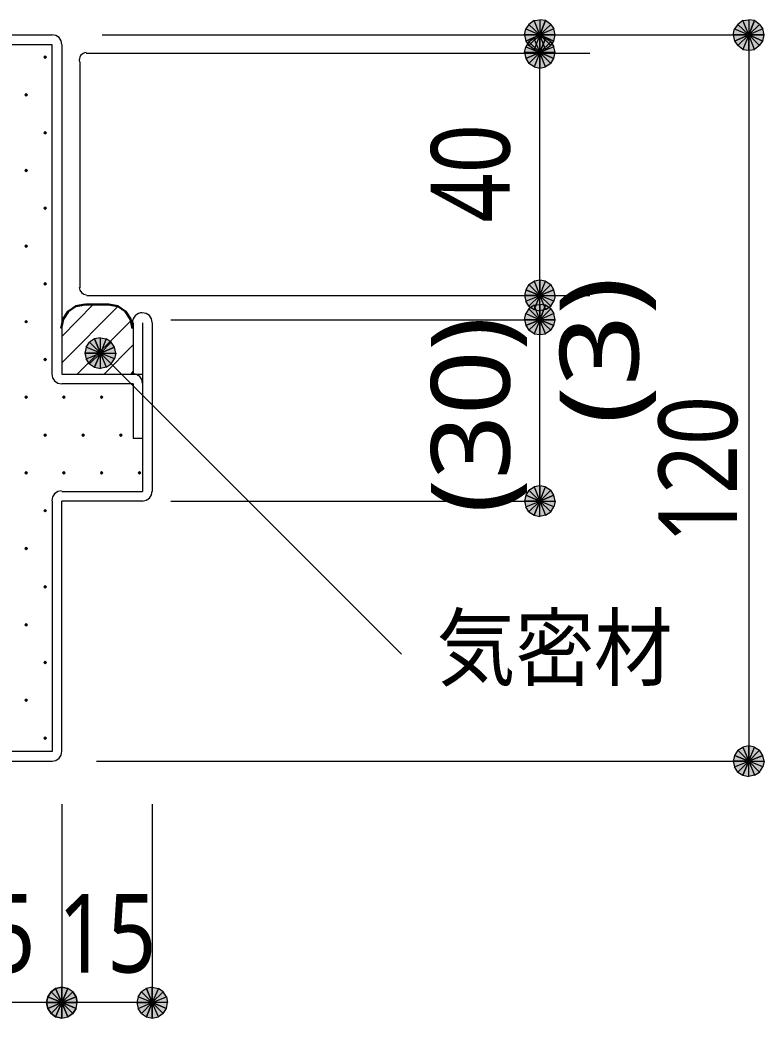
# Model space of a CAD drawing. Header units: millimetres. Extents: x 0 to 420, y 0 to 297.
# Drawn here: x 70.6 to 95.19, y 220.73 to 253.7 of the extents above; entities that cross this region are included whole.
import ezdxf
from ezdxf.enums import TextEntityAlignment as Align

# ---------------------------------------------------------------- set-up
doc = ezdxf.new("R2010")
doc.units = ezdxf.units.MM
doc.styles.add('kst32b', font='NotoSansJP-Variable.ttf')

msp = doc.modelspace()

# ---------------------------------------------------------------- hatches: boundary and pattern name
h = msp.add_hatch(color=7)
h.paths.add_polyline_path([(87.969, 253.682), (87.778, 253.704), (87.778, 253.217), (87.969, 253.682)])
h.paths.add_polyline_path([(87.778, 253.704), (87.778, 253.217), (87.588, 253.682), (87.778, 253.704)])
h.paths.add_polyline_path([(87.778, 253.217), (87.588, 253.682), (87.418, 253.555), (87.778, 253.217)])
h = msp.add_hatch(color=7)
h.paths.add_polyline_path([(88.286, 253.217), (88.244, 253.407), (87.778, 253.217), (88.286, 253.217)])
h.paths.add_polyline_path([(88.244, 253.407), (87.778, 253.217), (88.138, 253.555), (88.244, 253.407)])
h.paths.add_polyline_path([(87.778, 253.217), (88.138, 253.555), (87.969, 253.682), (87.778, 253.217)])
h = msp.add_hatch(color=7)
h.paths.add_polyline_path([(94.869, 253.682), (94.679, 253.704), (94.679, 253.217), (94.869, 253.682)])
h.paths.add_polyline_path([(94.679, 253.704), (94.679, 253.217), (94.488, 253.682), (94.679, 253.704)])
h.paths.add_polyline_path([(94.679, 253.217), (94.488, 253.682), (94.319, 253.555), (94.679, 253.217)])
h = msp.add_hatch(color=7)
h.paths.add_polyline_path([(95.187, 253.217), (95.144, 253.407), (94.679, 253.217), (95.187, 253.217)])
h.paths.add_polyline_path([(95.144, 253.407), (94.679, 253.217), (95.038, 253.555), (95.144, 253.407)])
h.paths.add_polyline_path([(94.679, 253.217), (95.038, 253.555), (94.869, 253.682), (94.679, 253.217)])
h = msp.add_hatch(color=7)
h.paths.add_polyline_path([(87.418, 253.555), (87.312, 253.407), (87.778, 253.217), (87.418, 253.555)])
h.paths.add_polyline_path([(87.312, 253.407), (87.778, 253.217), (87.27, 253.217), (87.312, 253.407)])
h.paths.add_polyline_path([(87.778, 253.217), (87.27, 253.217), (87.312, 253.005), (87.778, 253.217)])
h = msp.add_hatch(color=7)
h.paths.add_polyline_path([(94.319, 253.555), (94.213, 253.407), (94.679, 253.217), (94.319, 253.555)])
h.paths.add_polyline_path([(94.213, 253.407), (94.679, 253.217), (94.171, 253.217), (94.213, 253.407)])
h.paths.add_polyline_path([(94.679, 253.217), (94.171, 253.217), (94.213, 253.005), (94.679, 253.217)])
h = msp.add_hatch(color=7)
h.paths.add_polyline_path([(87.418, 252.984), (87.312, 252.815), (87.778, 252.624), (87.418, 252.984)])
h.paths.add_polyline_path([(87.312, 252.815), (87.778, 252.624), (87.27, 252.624), (87.312, 252.815)])
h.paths.add_polyline_path([(87.778, 252.624), (87.27, 252.624), (87.312, 252.434), (87.778, 252.624)])
h = msp.add_hatch(color=7)
h.paths.add_polyline_path([(87.312, 253.005), (87.418, 252.857), (87.778, 253.217), (87.312, 253.005)])
h.paths.add_polyline_path([(87.418, 252.857), (87.778, 253.217), (87.588, 252.73), (87.418, 252.857)])
h.paths.add_polyline_path([(87.778, 253.217), (87.588, 252.73), (87.778, 252.709), (87.778, 253.217)])
h = msp.add_hatch(color=7)
h.paths.add_polyline_path([(87.969, 253.09), (87.778, 253.132), (87.778, 252.624), (87.969, 253.09)])
h.paths.add_polyline_path([(87.778, 253.132), (87.778, 252.624), (87.588, 253.09), (87.778, 253.132)])
h.paths.add_polyline_path([(87.778, 252.624), (87.588, 253.09), (87.418, 252.984), (87.778, 252.624)])
h = msp.add_hatch(color=7)
h.paths.add_polyline_path([(87.778, 252.709), (87.969, 252.73), (87.778, 253.217), (87.778, 252.709)])
h.paths.add_polyline_path([(87.969, 252.73), (87.778, 253.217), (88.138, 252.857), (87.969, 252.73)])
h.paths.add_polyline_path([(87.778, 253.217), (88.138, 252.857), (88.244, 253.005), (87.778, 253.217)])
for points in [[(88.244, 253.005), (88.286, 253.217), (87.778, 253.217), (88.244, 253.005)], [(95.144, 253.005), (95.187, 253.217), (94.679, 253.217), (95.144, 253.005)], [(88.244, 252.434), (88.286, 252.624), (87.778, 252.624), (88.244, 252.434)], [(71.438, 252.518), (71.416, 252.497), (71.395, 252.476), (71.416, 252.455), (71.438, 252.434), (71.459, 252.455), (71.48, 252.476), (71.459, 252.497), (71.438, 252.518)], [(70.803, 251.27), (70.781, 251.248), (70.76, 251.227), (70.781, 251.206), (70.803, 251.185), (70.824, 251.206), (70.845, 251.227), (70.824, 251.248), (70.803, 251.27)], [(71.438, 250.021), (71.416, 249.999), (71.395, 249.978), (71.416, 249.957), (71.438, 249.936), (71.459, 249.957), (71.48, 249.978), (71.459, 249.999), (71.438, 250.021)], [(70.803, 248.772), (70.781, 248.751), (70.76, 248.729), (70.781, 248.708), (70.803, 248.687), (70.824, 248.708), (70.845, 248.729), (70.824, 248.751), (70.803, 248.772)], [(71.438, 247.523), (71.416, 247.502), (71.395, 247.481), (71.416, 247.459), (71.438, 247.438), (71.459, 247.459), (71.48, 247.481), (71.459, 247.502), (71.438, 247.523)], [(70.803, 246.274), (70.781, 246.253), (70.76, 246.232), (70.781, 246.211), (70.803, 246.189), (70.824, 246.211), (70.845, 246.232), (70.824, 246.253), (70.803, 246.274)], [(71.438, 245.025), (71.416, 245.004), (71.395, 244.983), (71.416, 244.962), (71.438, 244.941), (71.459, 244.962), (71.48, 244.983), (71.459, 245.004), (71.438, 245.025)], [(87.312, 244.792), (87.27, 244.602), (87.778, 244.602), (87.312, 244.792)], [(70.803, 243.776), (70.781, 243.755), (70.76, 243.734), (70.781, 243.713), (70.803, 243.692), (70.824, 243.713), (70.845, 243.734), (70.824, 243.755), (70.803, 243.776)], [(88.244, 243.607), (88.286, 243.798), (87.778, 243.798), (88.244, 243.607)], [(73.724, 242.887), (73.618, 243.057), (73.258, 242.697), (73.724, 242.887)], [(71.438, 242.528), (71.416, 242.506), (71.395, 242.485), (71.416, 242.464), (71.438, 242.443), (71.459, 242.464), (71.48, 242.485), (71.459, 242.506), (71.438, 242.528)], [(70.803, 241.279), (70.781, 241.258), (70.76, 241.237), (70.781, 241.215), (70.803, 241.194), (70.824, 241.215), (70.845, 241.237), (70.824, 241.258), (70.803, 241.279)], [(72.051, 241.279), (72.03, 241.258), (72.009, 241.237), (72.03, 241.215), (72.051, 241.194), (72.073, 241.215), (72.094, 241.237), (72.073, 241.258), (72.051, 241.279)], [(73.3, 241.279), (73.279, 241.258), (73.258, 241.237), (73.279, 241.215), (73.3, 241.194), (73.321, 241.215), (73.343, 241.237), (73.321, 241.258), (73.3, 241.279)], [(71.438, 240.03), (71.416, 240.009), (71.395, 239.988), (71.416, 239.966), (71.438, 239.945), (71.459, 239.966), (71.48, 239.988), (71.459, 240.009), (71.438, 240.03)], [(72.686, 240.03), (72.665, 240.009), (72.644, 239.988), (72.665, 239.966), (72.686, 239.945), (72.708, 239.966), (72.729, 239.988), (72.708, 240.009), (72.686, 240.03)], [(73.935, 240.03), (73.914, 240.009), (73.893, 239.988), (73.914, 239.966), (73.935, 239.945), (73.956, 239.966), (73.978, 239.988), (73.956, 240.009), (73.935, 240.03)], [(70.803, 238.781), (70.781, 238.76), (70.76, 238.739), (70.781, 238.718), (70.803, 238.696), (70.824, 238.718), (70.845, 238.739), (70.824, 238.76), (70.803, 238.781)], [(72.051, 238.781), (72.03, 238.76), (72.009, 238.739), (72.03, 238.718), (72.051, 238.696), (72.073, 238.718), (72.094, 238.739), (72.073, 238.76), (72.051, 238.781)], [(73.3, 238.781), (73.279, 238.76), (73.258, 238.739), (73.279, 238.718), (73.3, 238.696), (73.321, 238.718), (73.343, 238.739), (73.321, 238.76), (73.3, 238.781)], [(74.549, 238.781), (74.528, 238.76), (74.507, 238.739), (74.528, 238.718), (74.549, 238.696), (74.57, 238.718), (74.591, 238.739), (74.57, 238.76), (74.549, 238.781)], [(87.312, 237.998), (87.27, 237.807), (87.778, 237.807), (87.312, 237.998)], [(71.438, 237.532), (71.416, 237.511), (71.395, 237.49), (71.416, 237.469), (71.438, 237.448), (71.459, 237.469), (71.48, 237.49), (71.459, 237.511), (71.438, 237.532)], [(70.803, 236.283), (70.781, 236.262), (70.76, 236.241), (70.781, 236.22), (70.803, 236.199), (70.824, 236.22), (70.845, 236.241), (70.824, 236.262), (70.803, 236.283)], [(71.438, 235.013), (71.416, 234.992), (71.395, 234.971), (71.416, 234.95), (71.438, 234.929), (71.459, 234.95), (71.48, 234.971), (71.459, 234.992), (71.438, 235.013)], [(70.803, 233.765), (70.781, 233.743), (70.76, 233.722), (70.781, 233.701), (70.803, 233.68), (70.824, 233.701), (70.845, 233.722), (70.824, 233.743), (70.803, 233.765)], [(71.438, 232.516), (71.416, 232.495), (71.395, 232.473), (71.416, 232.452), (71.438, 232.431), (71.459, 232.452), (71.48, 232.473), (71.459, 232.495), (71.438, 232.516)], [(70.803, 231.267), (70.781, 231.246), (70.76, 231.225), (70.781, 231.204), (70.803, 231.182), (70.824, 231.204), (70.845, 231.225), (70.824, 231.246), (70.803, 231.267)], [(71.438, 230.018), (71.416, 229.997), (71.395, 229.976), (71.416, 229.955), (71.438, 229.933), (71.459, 229.955), (71.48, 229.976), (71.459, 229.997), (71.438, 230.018)], [(94.213, 229.404), (94.171, 229.214), (94.679, 229.214), (94.213, 229.404)], [(71.776, 220.768), (71.988, 220.726), (71.988, 221.234), (71.776, 220.768)], [(74.782, 220.768), (74.972, 220.726), (74.972, 221.234), (74.782, 220.768)]]:
    msp.add_hatch(color=7).paths.add_polyline_path(points)
h = msp.add_hatch(color=7)
h.paths.add_polyline_path([(88.286, 252.624), (88.244, 252.815), (87.778, 252.624), (88.286, 252.624)])
h.paths.add_polyline_path([(88.244, 252.815), (87.778, 252.624), (88.138, 252.984), (88.244, 252.815)])
h.paths.add_polyline_path([(87.778, 252.624), (88.138, 252.984), (87.969, 253.09), (87.778, 252.624)])
h = msp.add_hatch(color=7)
h.paths.add_polyline_path([(94.213, 253.005), (94.319, 252.857), (94.679, 253.217), (94.213, 253.005)])
h.paths.add_polyline_path([(94.319, 252.857), (94.679, 253.217), (94.488, 252.73), (94.319, 252.857)])
h.paths.add_polyline_path([(94.679, 253.217), (94.488, 252.73), (94.679, 252.709), (94.679, 253.217)])
h = msp.add_hatch(color=7)
h.paths.add_polyline_path([(94.679, 252.709), (94.869, 252.73), (94.679, 253.217), (94.679, 252.709)])
h.paths.add_polyline_path([(94.869, 252.73), (94.679, 253.217), (95.038, 252.857), (94.869, 252.73)])
h.paths.add_polyline_path([(94.679, 253.217), (95.038, 252.857), (95.144, 253.005), (94.679, 253.217)])
h = msp.add_hatch(color=7)
h.paths.add_polyline_path([(87.312, 252.434), (87.418, 252.264), (87.778, 252.624), (87.312, 252.434)])
h.paths.add_polyline_path([(87.418, 252.264), (87.778, 252.624), (87.588, 252.158), (87.418, 252.264)])
h.paths.add_polyline_path([(87.778, 252.624), (87.588, 252.158), (87.778, 252.116), (87.778, 252.624)])
h = msp.add_hatch(color=7)
h.paths.add_polyline_path([(87.778, 252.116), (87.969, 252.158), (87.778, 252.624), (87.778, 252.116)])
h.paths.add_polyline_path([(87.969, 252.158), (87.778, 252.624), (88.138, 252.264), (87.969, 252.158)])
h.paths.add_polyline_path([(87.778, 252.624), (88.138, 252.264), (88.244, 252.434), (87.778, 252.624)])
h = msp.add_hatch(color=7)
h.paths.add_polyline_path([(87.778, 245.11), (87.588, 245.068), (87.778, 244.602), (87.778, 245.11)])
h.paths.add_polyline_path([(87.588, 245.068), (87.778, 244.602), (87.418, 244.962), (87.588, 245.068)])
h.paths.add_polyline_path([(87.778, 244.602), (87.418, 244.962), (87.312, 244.792), (87.778, 244.602)])
h = msp.add_hatch(color=7)
h.paths.add_polyline_path([(88.244, 244.792), (88.138, 244.962), (87.778, 244.602), (88.244, 244.792)])
h.paths.add_polyline_path([(88.138, 244.962), (87.778, 244.602), (87.969, 245.068), (88.138, 244.962)])
h.paths.add_polyline_path([(87.778, 244.602), (87.969, 245.068), (87.778, 245.11), (87.778, 244.602)])
h = msp.add_hatch(color=7)
h.paths.add_polyline_path([(88.138, 244.242), (88.244, 244.412), (87.778, 244.602), (88.138, 244.242)])
h.paths.add_polyline_path([(88.244, 244.412), (87.778, 244.602), (88.286, 244.602), (88.244, 244.412)])
h.paths.add_polyline_path([(87.778, 244.602), (88.286, 244.602), (88.244, 244.792), (87.778, 244.602)])
h = msp.add_hatch(color=7)
h.paths.add_polyline_path([(87.27, 244.602), (87.312, 244.412), (87.778, 244.602), (87.27, 244.602)])
h.paths.add_polyline_path([(87.312, 244.412), (87.778, 244.602), (87.418, 244.242), (87.312, 244.412)])
h.paths.add_polyline_path([(87.778, 244.602), (87.418, 244.242), (87.588, 244.136), (87.778, 244.602)])
h = msp.add_hatch(color=7)
h.paths.add_polyline_path([(87.588, 244.136), (87.778, 244.094), (87.778, 244.602), (87.588, 244.136)])
h.paths.add_polyline_path([(87.778, 244.094), (87.778, 244.602), (87.969, 244.136), (87.778, 244.094)])
h.paths.add_polyline_path([(87.778, 244.602), (87.969, 244.136), (88.138, 244.242), (87.778, 244.602)])
h = msp.add_hatch(color=7)
h.paths.add_polyline_path([(87.418, 244.157), (87.312, 244.009), (87.778, 243.798), (87.418, 244.157)])
h.paths.add_polyline_path([(87.312, 244.009), (87.778, 243.798), (87.27, 243.798), (87.312, 244.009)])
h.paths.add_polyline_path([(87.778, 243.798), (87.27, 243.798), (87.312, 243.607), (87.778, 243.798)])
h = msp.add_hatch(color=7)
h.paths.add_polyline_path([(87.969, 244.284), (87.778, 244.306), (87.778, 243.798), (87.969, 244.284)])
h.paths.add_polyline_path([(87.778, 244.306), (87.778, 243.798), (87.588, 244.284), (87.778, 244.306)])
h.paths.add_polyline_path([(87.778, 243.798), (87.588, 244.284), (87.418, 244.157), (87.778, 243.798)])
h = msp.add_hatch(color=7)
h.paths.add_polyline_path([(88.286, 243.798), (88.244, 244.009), (87.778, 243.798), (88.286, 243.798)])
h.paths.add_polyline_path([(88.244, 244.009), (87.778, 243.798), (88.138, 244.157), (88.244, 244.009)])
h.paths.add_polyline_path([(87.778, 243.798), (88.138, 244.157), (87.969, 244.284), (87.778, 243.798)])
h = msp.add_hatch(color=7)
h.paths.add_polyline_path([(87.312, 243.607), (87.418, 243.459), (87.778, 243.798), (87.312, 243.607)])
h.paths.add_polyline_path([(87.418, 243.459), (87.778, 243.798), (87.588, 243.332), (87.418, 243.459)])
h.paths.add_polyline_path([(87.778, 243.798), (87.588, 243.332), (87.778, 243.311), (87.778, 243.798)])
h = msp.add_hatch(color=7)
h.paths.add_polyline_path([(87.778, 243.311), (87.969, 243.332), (87.778, 243.798), (87.778, 243.311)])
h.paths.add_polyline_path([(87.969, 243.332), (87.778, 243.798), (88.138, 243.459), (87.969, 243.332)])
h.paths.add_polyline_path([(87.778, 243.798), (88.138, 243.459), (88.244, 243.607), (87.778, 243.798)])
h = msp.add_hatch(color=7)
h.paths.add_polyline_path([(73.067, 243.163), (72.898, 243.057), (73.258, 242.697), (73.067, 243.163)])
h.paths.add_polyline_path([(72.898, 243.057), (73.258, 242.697), (72.792, 242.887), (72.898, 243.057)])
h.paths.add_polyline_path([(73.258, 242.697), (72.792, 242.887), (72.75, 242.697), (73.258, 242.697)])
h = msp.add_hatch(color=7)
h.paths.add_polyline_path([(73.618, 243.057), (73.448, 243.163), (73.258, 242.697), (73.618, 243.057)])
h.paths.add_polyline_path([(73.448, 243.163), (73.258, 242.697), (73.258, 243.205), (73.448, 243.163)])
h.paths.add_polyline_path([(73.258, 242.697), (73.258, 243.205), (73.067, 243.163), (73.258, 242.697)])
h = msp.add_hatch(color=7)
h.paths.add_polyline_path([(73.618, 242.337), (73.724, 242.506), (73.258, 242.697), (73.618, 242.337)])
h.paths.add_polyline_path([(73.724, 242.506), (73.258, 242.697), (73.766, 242.697), (73.724, 242.506)])
h.paths.add_polyline_path([(73.258, 242.697), (73.766, 242.697), (73.724, 242.887), (73.258, 242.697)])
h = msp.add_hatch(color=7)
h.paths.add_polyline_path([(72.75, 242.697), (72.792, 242.506), (73.258, 242.697), (72.75, 242.697)])
h.paths.add_polyline_path([(72.792, 242.506), (73.258, 242.697), (72.898, 242.337), (72.792, 242.506)])
h.paths.add_polyline_path([(73.258, 242.697), (72.898, 242.337), (73.067, 242.231), (73.258, 242.697)])
h = msp.add_hatch(color=7)
h.paths.add_polyline_path([(73.067, 242.231), (73.258, 242.189), (73.258, 242.697), (73.067, 242.231)])
h.paths.add_polyline_path([(73.258, 242.189), (73.258, 242.697), (73.448, 242.231), (73.258, 242.189)])
h.paths.add_polyline_path([(73.258, 242.697), (73.448, 242.231), (73.618, 242.337), (73.258, 242.697)])
h = msp.add_hatch(color=7)
h.paths.add_polyline_path([(87.778, 238.315), (87.588, 238.273), (87.778, 237.807), (87.778, 238.315)])
h.paths.add_polyline_path([(87.588, 238.273), (87.778, 237.807), (87.418, 238.167), (87.588, 238.273)])
h.paths.add_polyline_path([(87.778, 237.807), (87.418, 238.167), (87.312, 237.998), (87.778, 237.807)])
h = msp.add_hatch(color=7)
h.paths.add_polyline_path([(88.244, 237.998), (88.138, 238.167), (87.778, 237.807), (88.244, 237.998)])
h.paths.add_polyline_path([(88.138, 238.167), (87.778, 237.807), (87.969, 238.273), (88.138, 238.167)])
h.paths.add_polyline_path([(87.778, 237.807), (87.969, 238.273), (87.778, 238.315), (87.778, 237.807)])
h = msp.add_hatch(color=7)
h.paths.add_polyline_path([(87.27, 237.807), (87.312, 237.617), (87.778, 237.807), (87.27, 237.807)])
h.paths.add_polyline_path([(87.312, 237.617), (87.778, 237.807), (87.418, 237.448), (87.312, 237.617)])
h.paths.add_polyline_path([(87.778, 237.807), (87.418, 237.448), (87.588, 237.342), (87.778, 237.807)])
h = msp.add_hatch(color=7)
h.paths.add_polyline_path([(87.588, 237.342), (87.778, 237.299), (87.778, 237.807), (87.588, 237.342)])
h.paths.add_polyline_path([(87.778, 237.299), (87.778, 237.807), (87.969, 237.342), (87.778, 237.299)])
h.paths.add_polyline_path([(87.778, 237.807), (87.969, 237.342), (88.138, 237.448), (87.778, 237.807)])
h = msp.add_hatch(color=7)
h.paths.add_polyline_path([(88.138, 237.448), (88.244, 237.617), (87.778, 237.807), (88.138, 237.448)])
h.paths.add_polyline_path([(88.244, 237.617), (87.778, 237.807), (88.286, 237.807), (88.244, 237.617)])
h.paths.add_polyline_path([(87.778, 237.807), (88.286, 237.807), (88.244, 237.998), (87.778, 237.807)])
h = msp.add_hatch(color=7)
h.paths.add_polyline_path([(94.679, 229.722), (94.488, 229.679), (94.679, 229.214), (94.679, 229.722)])
h.paths.add_polyline_path([(94.488, 229.679), (94.679, 229.214), (94.319, 229.574), (94.488, 229.679)])
h.paths.add_polyline_path([(94.679, 229.214), (94.319, 229.574), (94.213, 229.404), (94.679, 229.214)])
h = msp.add_hatch(color=7)
h.paths.add_polyline_path([(95.144, 229.404), (95.038, 229.574), (94.679, 229.214), (95.144, 229.404)])
h.paths.add_polyline_path([(95.038, 229.574), (94.679, 229.214), (94.869, 229.679), (95.038, 229.574)])
h.paths.add_polyline_path([(94.679, 229.214), (94.869, 229.679), (94.679, 229.722), (94.679, 229.214)])
h = msp.add_hatch(color=7)
h.paths.add_polyline_path([(94.171, 229.214), (94.213, 229.023), (94.679, 229.214), (94.171, 229.214)])
h.paths.add_polyline_path([(94.213, 229.023), (94.679, 229.214), (94.319, 228.854), (94.213, 229.023)])
h.paths.add_polyline_path([(94.679, 229.214), (94.319, 228.854), (94.488, 228.748), (94.679, 229.214)])
h = msp.add_hatch(color=7)
h.paths.add_polyline_path([(94.488, 228.748), (94.679, 228.706), (94.679, 229.214), (94.488, 228.748)])
h.paths.add_polyline_path([(94.679, 228.706), (94.679, 229.214), (94.869, 228.748), (94.679, 228.706)])
h.paths.add_polyline_path([(94.679, 229.214), (94.869, 228.748), (95.038, 228.854), (94.679, 229.214)])
h = msp.add_hatch(color=7)
h.paths.add_polyline_path([(95.038, 228.854), (95.144, 229.023), (94.679, 229.214), (95.038, 228.854)])
h.paths.add_polyline_path([(95.144, 229.023), (94.679, 229.214), (95.187, 229.214), (95.144, 229.023)])
h.paths.add_polyline_path([(94.679, 229.214), (95.187, 229.214), (95.144, 229.404), (94.679, 229.214)])
h = msp.add_hatch(color=7)
h.paths.add_polyline_path([(71.776, 221.7), (71.628, 221.594), (71.988, 221.234), (71.776, 221.7)])
h.paths.add_polyline_path([(71.628, 221.594), (71.988, 221.234), (71.522, 221.424), (71.628, 221.594)])
h.paths.add_polyline_path([(71.988, 221.234), (71.522, 221.424), (71.48, 221.234), (71.988, 221.234)])
h = msp.add_hatch(color=7)
h.paths.add_polyline_path([(71.988, 221.742), (71.776, 221.7), (71.988, 221.234), (71.988, 221.742)])
h.paths.add_polyline_path([(71.776, 221.7), (71.988, 221.234), (71.628, 221.594), (71.776, 221.7)])
h.paths.add_polyline_path([(71.988, 221.234), (71.628, 221.594), (71.522, 221.424), (71.988, 221.234)])
h = msp.add_hatch(color=7)
h.paths.add_polyline_path([(72.178, 221.7), (71.988, 221.742), (71.988, 221.234), (72.178, 221.7)])
h.paths.add_polyline_path([(71.988, 221.742), (71.988, 221.234), (71.776, 221.7), (71.988, 221.742)])
h.paths.add_polyline_path([(71.988, 221.234), (71.776, 221.7), (71.628, 221.594), (71.988, 221.234)])
h = msp.add_hatch(color=7)
h.paths.add_polyline_path([(72.348, 221.594), (72.178, 221.7), (71.988, 221.234), (72.348, 221.594)])
h.paths.add_polyline_path([(72.178, 221.7), (71.988, 221.234), (71.988, 221.742), (72.178, 221.7)])
h.paths.add_polyline_path([(71.988, 221.234), (71.988, 221.742), (71.776, 221.7), (71.988, 221.234)])
h = msp.add_hatch(color=7)
h.paths.add_polyline_path([(72.348, 221.594), (72.178, 221.7), (71.988, 221.234), (72.348, 221.594)])
h.paths.add_polyline_path([(72.178, 221.7), (71.988, 221.234), (71.988, 221.742), (72.178, 221.7)])
h = msp.add_hatch(color=7)
h.paths.add_polyline_path([(72.496, 221.234), (72.454, 221.424), (71.988, 221.234), (72.496, 221.234)])
h.paths.add_polyline_path([(72.454, 221.424), (71.988, 221.234), (72.348, 221.594), (72.454, 221.424)])
h.paths.add_polyline_path([(71.988, 221.234), (72.348, 221.594), (72.178, 221.7), (71.988, 221.234)])
h = msp.add_hatch(color=7)
h.paths.add_polyline_path([(74.782, 221.7), (74.612, 221.594), (74.972, 221.234), (74.782, 221.7)])
h.paths.add_polyline_path([(74.612, 221.594), (74.972, 221.234), (74.507, 221.424), (74.612, 221.594)])
h.paths.add_polyline_path([(74.972, 221.234), (74.507, 221.424), (74.464, 221.234), (74.972, 221.234)])
h = msp.add_hatch(color=7)
h.paths.add_polyline_path([(75.332, 221.594), (75.184, 221.7), (74.972, 221.234), (75.332, 221.594)])
h.paths.add_polyline_path([(75.184, 221.7), (74.972, 221.234), (74.972, 221.742), (75.184, 221.7)])
h.paths.add_polyline_path([(74.972, 221.234), (74.972, 221.742), (74.782, 221.7), (74.972, 221.234)])
h = msp.add_hatch(color=7)
h.paths.add_polyline_path([(71.628, 221.594), (71.522, 221.424), (71.988, 221.234), (71.628, 221.594)])
h.paths.add_polyline_path([(71.522, 221.424), (71.988, 221.234), (71.48, 221.234), (71.522, 221.424)])
h.paths.add_polyline_path([(71.988, 221.234), (71.48, 221.234), (71.522, 221.043), (71.988, 221.234)])
h = msp.add_hatch(color=7)
h.paths.add_polyline_path([(71.522, 221.424), (71.48, 221.234), (71.988, 221.234), (71.522, 221.424)])
h.paths.add_polyline_path([(71.48, 221.234), (71.988, 221.234), (71.522, 221.043), (71.48, 221.234)])
h.paths.add_polyline_path([(71.988, 221.234), (71.522, 221.043), (71.628, 220.874), (71.988, 221.234)])
h = msp.add_hatch(color=7)
h.paths.add_polyline_path([(72.454, 221.043), (72.496, 221.234), (71.988, 221.234), (72.454, 221.043)])
h.paths.add_polyline_path([(72.496, 221.234), (71.988, 221.234), (72.454, 221.424), (72.496, 221.234)])
h.paths.add_polyline_path([(71.988, 221.234), (72.454, 221.424), (72.348, 221.594), (71.988, 221.234)])
h = msp.add_hatch(color=7)
h.paths.add_polyline_path([(72.454, 221.043), (72.496, 221.234), (71.988, 221.234), (72.454, 221.043)])
h.paths.add_polyline_path([(72.496, 221.234), (71.988, 221.234), (72.454, 221.424), (72.496, 221.234)])
h.paths.add_polyline_path([(71.988, 221.234), (72.454, 221.424), (72.348, 221.594), (71.988, 221.234)])
h = msp.add_hatch(color=7)
h.paths.add_polyline_path([(75.438, 221.043), (75.48, 221.234), (74.972, 221.234), (75.438, 221.043)])
h.paths.add_polyline_path([(75.48, 221.234), (74.972, 221.234), (75.438, 221.424), (75.48, 221.234)])
h.paths.add_polyline_path([(74.972, 221.234), (75.438, 221.424), (75.332, 221.594), (74.972, 221.234)])
h = msp.add_hatch(color=7)
h.paths.add_polyline_path([(71.48, 221.234), (71.522, 221.043), (71.988, 221.234), (71.48, 221.234)])
h.paths.add_polyline_path([(71.522, 221.043), (71.988, 221.234), (71.628, 220.874), (71.522, 221.043)])
h.paths.add_polyline_path([(71.988, 221.234), (71.628, 220.874), (71.776, 220.768), (71.988, 221.234)])
h = msp.add_hatch(color=7)
h.paths.add_polyline_path([(71.522, 221.043), (71.628, 220.874), (71.988, 221.234), (71.522, 221.043)])
h.paths.add_polyline_path([(71.628, 220.874), (71.988, 221.234), (71.776, 220.768), (71.628, 220.874)])
h.paths.add_polyline_path([(71.988, 221.234), (71.776, 220.768), (71.988, 220.726), (71.988, 221.234)])
h = msp.add_hatch(color=7)
h.paths.add_polyline_path([(71.628, 220.874), (71.776, 220.768), (71.988, 221.234), (71.628, 220.874)])
h.paths.add_polyline_path([(71.776, 220.768), (71.988, 221.234), (71.988, 220.726), (71.776, 220.768)])
h.paths.add_polyline_path([(71.988, 221.234), (71.988, 220.726), (72.178, 220.768), (71.988, 221.234)])
h = msp.add_hatch(color=7)
h.paths.add_polyline_path([(71.988, 220.726), (72.178, 220.768), (71.988, 221.234), (71.988, 220.726)])
h.paths.add_polyline_path([(72.178, 220.768), (71.988, 221.234), (72.348, 220.874), (72.178, 220.768)])
h.paths.add_polyline_path([(71.988, 221.234), (72.348, 220.874), (72.454, 221.043), (71.988, 221.234)])
h = msp.add_hatch(color=7)
h.paths.add_polyline_path([(72.178, 220.768), (72.348, 220.874), (71.988, 221.234), (72.178, 220.768)])
h.paths.add_polyline_path([(72.348, 220.874), (71.988, 221.234), (72.454, 221.043), (72.348, 220.874)])
h.paths.add_polyline_path([(71.988, 221.234), (72.454, 221.043), (72.496, 221.234), (71.988, 221.234)])
h = msp.add_hatch(color=7)
h.paths.add_polyline_path([(71.988, 220.726), (72.178, 220.768), (71.988, 221.234), (71.988, 220.726)])
h.paths.add_polyline_path([(72.178, 220.768), (71.988, 221.234), (72.348, 220.874), (72.178, 220.768)])
h.paths.add_polyline_path([(71.988, 221.234), (72.348, 220.874), (72.454, 221.043), (71.988, 221.234)])
h = msp.add_hatch(color=7)
h.paths.add_polyline_path([(74.464, 221.234), (74.507, 221.043), (74.972, 221.234), (74.464, 221.234)])
h.paths.add_polyline_path([(74.507, 221.043), (74.972, 221.234), (74.612, 220.874), (74.507, 221.043)])
h.paths.add_polyline_path([(74.972, 221.234), (74.612, 220.874), (74.782, 220.768), (74.972, 221.234)])
h = msp.add_hatch(color=7)
h.paths.add_polyline_path([(74.972, 220.726), (75.184, 220.768), (74.972, 221.234), (74.972, 220.726)])
h.paths.add_polyline_path([(75.184, 220.768), (74.972, 221.234), (75.332, 220.874), (75.184, 220.768)])
h.paths.add_polyline_path([(74.972, 221.234), (75.332, 220.874), (75.438, 221.043), (74.972, 221.234)])

# ---------------------------------------------------------------- linework, layer by layer
at = {"lineweight": 0}
for points in [[(87.778, 253.217), (87.588, 253.682), (87.418, 253.555)], [(87.778, 253.704), (87.778, 253.217), (87.588, 253.682)], [(87.969, 253.682), (87.778, 253.704), (87.778, 253.217)], [(87.778, 253.217), (88.138, 253.555), (87.969, 253.682)], [(94.679, 253.217), (94.488, 253.682), (94.319, 253.555)], [(94.679, 253.704), (94.679, 253.217), (94.488, 253.682)], [(94.869, 253.682), (94.679, 253.704), (94.679, 253.217)], [(94.679, 253.217), (95.038, 253.555), (94.869, 253.682)], [(87.312, 253.407), (87.778, 253.217), (87.27, 253.217)], [(87.418, 253.555), (87.312, 253.407), (87.778, 253.217)], [(88.244, 253.407), (87.778, 253.217), (88.138, 253.555)], [(88.286, 253.217), (88.244, 253.407), (87.778, 253.217)], [(94.213, 253.407), (94.679, 253.217), (94.171, 253.217)], [(94.319, 253.555), (94.213, 253.407), (94.679, 253.217)], [(95.144, 253.407), (94.679, 253.217), (95.038, 253.555)], [(95.187, 253.217), (95.144, 253.407), (94.679, 253.217)], [(87.778, 253.217), (87.27, 253.217), (87.312, 253.005)], [(87.312, 253.005), (87.418, 252.857), (87.778, 253.217)], [(87.418, 252.984), (87.312, 252.815), (87.778, 252.624)], [(87.418, 252.857), (87.778, 253.217), (87.588, 252.73)], [(87.778, 252.624), (87.588, 253.09), (87.418, 252.984)], [(87.778, 253.217), (87.588, 252.73), (87.778, 252.709)], [(87.778, 253.132), (87.778, 252.624), (87.588, 253.09)], [(87.778, 252.709), (87.969, 252.73), (87.778, 253.217)], [(87.969, 252.73), (87.778, 253.217), (88.138, 252.857)], [(87.778, 253.217), (88.138, 252.857), (88.244, 253.005)], [(88.244, 253.005), (88.286, 253.217), (87.778, 253.217)], [(87.969, 253.09), (87.778, 253.132), (87.778, 252.624)], [(87.778, 252.624), (88.138, 252.984), (87.969, 253.09)], [(88.244, 252.815), (87.778, 252.624), (88.138, 252.984)], [(94.679, 253.217), (94.171, 253.217), (94.213, 253.005)], [(94.213, 253.005), (94.319, 252.857), (94.679, 253.217)], [(94.319, 252.857), (94.679, 253.217), (94.488, 252.73)], [(94.679, 253.217), (94.488, 252.73), (94.679, 252.709)], [(94.679, 252.709), (94.869, 252.73), (94.679, 253.217)], [(94.869, 252.73), (94.679, 253.217), (95.038, 252.857)], [(94.679, 253.217), (95.038, 252.857), (95.144, 253.005)], [(95.144, 253.005), (95.187, 253.217), (94.679, 253.217)], [(87.312, 252.815), (87.778, 252.624), (87.27, 252.624)], [(87.778, 252.624), (87.27, 252.624), (87.312, 252.434)], [(87.312, 252.434), (87.418, 252.264), (87.778, 252.624)], [(87.418, 252.264), (87.778, 252.624), (87.588, 252.158)], [(87.778, 252.624), (87.588, 252.158), (87.778, 252.116)], [(88.286, 252.624), (88.244, 252.815), (87.778, 252.624)], [(87.778, 252.116), (87.969, 252.158), (87.778, 252.624)], [(87.969, 252.158), (87.778, 252.624), (88.138, 252.264)], [(87.778, 252.624), (88.138, 252.264), (88.244, 252.434)], [(88.244, 252.434), (88.286, 252.624), (87.778, 252.624)], [(71.438, 252.518), (71.416, 252.497), (71.395, 252.476), (71.416, 252.455), (71.438, 252.434), (71.459, 252.455), (71.48, 252.476), (71.459, 252.497)], [(70.803, 251.27), (70.781, 251.248), (70.76, 251.227), (70.781, 251.206), (70.803, 251.185), (70.824, 251.206), (70.845, 251.227), (70.824, 251.248)], [(71.438, 250.021), (71.416, 249.999), (71.395, 249.978), (71.416, 249.957), (71.438, 249.936), (71.459, 249.957), (71.48, 249.978), (71.459, 249.999)], [(70.803, 248.772), (70.781, 248.751), (70.76, 248.729), (70.781, 248.708), (70.803, 248.687), (70.824, 248.708), (70.845, 248.729), (70.824, 248.751)], [(71.438, 247.523), (71.416, 247.502), (71.395, 247.481), (71.416, 247.459), (71.438, 247.438), (71.459, 247.459), (71.48, 247.481), (71.459, 247.502)], [(70.803, 246.274), (70.781, 246.253), (70.76, 246.232), (70.781, 246.211), (70.803, 246.189), (70.824, 246.211), (70.845, 246.232), (70.824, 246.253)], [(71.438, 245.025), (71.416, 245.004), (71.395, 244.983), (71.416, 244.962), (71.438, 244.941), (71.459, 244.962), (71.48, 244.983), (71.459, 245.004)], [(87.588, 245.068), (87.778, 244.602), (87.418, 244.962)], [(87.778, 245.11), (87.588, 245.068), (87.778, 244.602)], [(87.778, 244.602), (87.969, 245.068), (87.778, 245.11)], [(88.138, 244.962), (87.778, 244.602), (87.969, 245.068)], [(87.312, 244.792), (87.27, 244.602), (87.778, 244.602)], [(87.778, 244.602), (87.418, 244.962), (87.312, 244.792)], [(88.244, 244.792), (88.138, 244.962), (87.778, 244.602)], [(87.778, 244.602), (88.286, 244.602), (88.244, 244.792)], [(87.27, 244.602), (87.312, 244.412), (87.778, 244.602)], [(87.312, 244.412), (87.778, 244.602), (87.418, 244.242)], [(87.778, 244.602), (87.418, 244.242), (87.588, 244.136)], [(87.588, 244.136), (87.778, 244.094), (87.778, 244.602)], [(87.778, 244.094), (87.778, 244.602), (87.969, 244.136)], [(87.778, 244.602), (87.969, 244.136), (88.138, 244.242)], [(88.138, 244.242), (88.244, 244.412), (87.778, 244.602)], [(88.244, 244.412), (87.778, 244.602), (88.286, 244.602)], [(87.418, 244.157), (87.312, 244.009), (87.778, 243.798)], [(87.778, 243.798), (87.588, 244.284), (87.418, 244.157)], [(87.778, 244.306), (87.778, 243.798), (87.588, 244.284)], [(87.969, 244.284), (87.778, 244.306), (87.778, 243.798)], [(87.778, 243.798), (88.138, 244.157), (87.969, 244.284)], [(88.244, 244.009), (87.778, 243.798), (88.138, 244.157)], [(70.803, 243.776), (70.781, 243.755), (70.76, 243.734), (70.781, 243.713), (70.803, 243.692), (70.824, 243.713), (70.845, 243.734), (70.824, 243.755)], [(87.312, 244.009), (87.778, 243.798), (87.27, 243.798)], [(87.778, 243.798), (87.27, 243.798), (87.312, 243.607)], [(87.312, 243.607), (87.418, 243.459), (87.778, 243.798)], [(87.418, 243.459), (87.778, 243.798), (87.588, 243.332)], [(87.778, 243.798), (87.588, 243.332), (87.778, 243.311)], [(88.286, 243.798), (88.244, 244.009), (87.778, 243.798)], [(87.778, 243.311), (87.969, 243.332), (87.778, 243.798)], [(87.969, 243.332), (87.778, 243.798), (88.138, 243.459)], [(87.778, 243.798), (88.138, 243.459), (88.244, 243.607)], [(88.244, 243.607), (88.286, 243.798), (87.778, 243.798)], [(72.898, 243.057), (73.258, 242.697), (72.792, 242.887)], [(73.067, 243.163), (72.898, 243.057), (73.258, 242.697)], [(73.258, 242.697), (73.258, 243.205), (73.067, 243.163)], [(73.448, 243.163), (73.258, 242.697), (73.258, 243.205)], [(73.618, 243.057), (73.448, 243.163), (73.258, 242.697)], [(73.724, 242.887), (73.618, 243.057), (73.258, 242.697)], [(73.258, 242.697), (72.792, 242.887), (72.75, 242.697)], [(73.258, 242.697), (73.766, 242.697), (73.724, 242.887)], [(71.438, 242.528), (71.416, 242.506), (71.395, 242.485), (71.416, 242.464), (71.438, 242.443), (71.459, 242.464), (71.48, 242.485), (71.459, 242.506)], [(72.75, 242.697), (72.792, 242.506), (73.258, 242.697)], [(72.792, 242.506), (73.258, 242.697), (72.898, 242.337)], [(73.258, 242.697), (72.898, 242.337), (73.067, 242.231)], [(73.067, 242.231), (73.258, 242.189), (73.258, 242.697)], [(73.258, 242.189), (73.258, 242.697), (73.448, 242.231)], [(73.258, 242.697), (73.448, 242.231), (73.618, 242.337)], [(73.618, 242.337), (73.724, 242.506), (73.258, 242.697)], [(73.724, 242.506), (73.258, 242.697), (73.766, 242.697)], [(70.803, 241.279), (70.781, 241.258), (70.76, 241.237), (70.781, 241.215), (70.803, 241.194), (70.824, 241.215), (70.845, 241.237), (70.824, 241.258)], [(72.051, 241.279), (72.03, 241.258), (72.009, 241.237), (72.03, 241.215), (72.051, 241.194), (72.073, 241.215), (72.094, 241.237), (72.073, 241.258)], [(73.3, 241.279), (73.279, 241.258), (73.258, 241.237), (73.279, 241.215), (73.3, 241.194), (73.321, 241.215), (73.343, 241.237), (73.321, 241.258)], [(71.438, 240.03), (71.416, 240.009), (71.395, 239.988), (71.416, 239.966), (71.438, 239.945), (71.459, 239.966), (71.48, 239.988), (71.459, 240.009)], [(72.686, 240.03), (72.665, 240.009), (72.644, 239.988), (72.665, 239.966), (72.686, 239.945), (72.708, 239.966), (72.729, 239.988), (72.708, 240.009)], [(73.935, 240.03), (73.914, 240.009), (73.893, 239.988), (73.914, 239.966), (73.935, 239.945), (73.956, 239.966), (73.978, 239.988), (73.956, 240.009)], [(70.803, 238.781), (70.781, 238.76), (70.76, 238.739), (70.781, 238.718), (70.803, 238.696), (70.824, 238.718), (70.845, 238.739), (70.824, 238.76)], [(72.051, 238.781), (72.03, 238.76), (72.009, 238.739), (72.03, 238.718), (72.051, 238.696), (72.073, 238.718), (72.094, 238.739), (72.073, 238.76)], [(73.3, 238.781), (73.279, 238.76), (73.258, 238.739), (73.279, 238.718), (73.3, 238.696), (73.321, 238.718), (73.343, 238.739), (73.321, 238.76)], [(74.549, 238.781), (74.528, 238.76), (74.507, 238.739), (74.528, 238.718), (74.549, 238.696), (74.57, 238.718), (74.591, 238.739), (74.57, 238.76)], [(87.778, 237.807), (87.418, 238.167), (87.312, 237.998)], [(87.588, 238.273), (87.778, 237.807), (87.418, 238.167)], [(87.778, 238.315), (87.588, 238.273), (87.778, 237.807)], [(87.778, 237.807), (87.969, 238.273), (87.778, 238.315)], [(88.138, 238.167), (87.778, 237.807), (87.969, 238.273)], [(88.244, 237.998), (88.138, 238.167), (87.778, 237.807)], [(87.312, 237.998), (87.27, 237.807), (87.778, 237.807)], [(87.27, 237.807), (87.312, 237.617), (87.778, 237.807)], [(87.312, 237.617), (87.778, 237.807), (87.418, 237.448)], [(87.778, 237.807), (87.418, 237.448), (87.588, 237.342)], [(87.588, 237.342), (87.778, 237.299), (87.778, 237.807)], [(87.778, 237.807), (88.286, 237.807), (88.244, 237.998)], [(87.778, 237.299), (87.778, 237.807), (87.969, 237.342)], [(87.778, 237.807), (87.969, 237.342), (88.138, 237.448)], [(88.138, 237.448), (88.244, 237.617), (87.778, 237.807)], [(88.244, 237.617), (87.778, 237.807), (88.286, 237.807)], [(71.438, 237.532), (71.416, 237.511), (71.395, 237.49), (71.416, 237.469), (71.438, 237.448), (71.459, 237.469), (71.48, 237.49), (71.459, 237.511)], [(70.803, 236.283), (70.781, 236.262), (70.76, 236.241), (70.781, 236.22), (70.803, 236.199), (70.824, 236.22), (70.845, 236.241), (70.824, 236.262)], [(71.438, 235.013), (71.416, 234.992), (71.395, 234.971), (71.416, 234.95), (71.438, 234.929), (71.459, 234.95), (71.48, 234.971), (71.459, 234.992)], [(70.803, 233.765), (70.781, 233.743), (70.76, 233.722), (70.781, 233.701), (70.803, 233.68), (70.824, 233.701), (70.845, 233.722), (70.824, 233.743)], [(71.438, 232.516), (71.416, 232.495), (71.395, 232.473), (71.416, 232.452), (71.438, 232.431), (71.459, 232.452), (71.48, 232.473), (71.459, 232.495)], [(70.803, 231.267), (70.781, 231.246), (70.76, 231.225), (70.781, 231.204), (70.803, 231.182), (70.824, 231.204), (70.845, 231.225), (70.824, 231.246)], [(71.438, 230.018), (71.416, 229.997), (71.395, 229.976), (71.416, 229.955), (71.438, 229.933), (71.459, 229.955), (71.48, 229.976), (71.459, 229.997)], [(94.679, 229.214), (94.319, 229.574), (94.213, 229.404)], [(94.488, 229.679), (94.679, 229.214), (94.319, 229.574)], [(94.679, 229.722), (94.488, 229.679), (94.679, 229.214)], [(94.679, 229.214), (94.869, 229.679), (94.679, 229.722)], [(95.038, 229.574), (94.679, 229.214), (94.869, 229.679)], [(95.144, 229.404), (95.038, 229.574), (94.679, 229.214)], [(94.213, 229.404), (94.171, 229.214), (94.679, 229.214)], [(94.171, 229.214), (94.213, 229.023), (94.679, 229.214)], [(94.213, 229.023), (94.679, 229.214), (94.319, 228.854)], [(94.679, 229.214), (94.319, 228.854), (94.488, 228.748)], [(94.488, 228.748), (94.679, 228.706), (94.679, 229.214)], [(94.679, 229.214), (95.187, 229.214), (95.144, 229.404)], [(94.679, 228.706), (94.679, 229.214), (94.869, 228.748)], [(94.679, 229.214), (94.869, 228.748), (95.038, 228.854)], [(95.038, 228.854), (95.144, 229.023), (94.679, 229.214)], [(95.144, 229.023), (94.679, 229.214), (95.187, 229.214)], [(71.776, 221.7), (71.628, 221.594), (71.988, 221.234)], [(71.776, 221.7), (71.988, 221.234), (71.628, 221.594)], [(71.988, 221.234), (71.776, 221.7), (71.628, 221.594)], [(71.988, 221.234), (71.988, 221.742), (71.776, 221.7)], [(71.988, 221.742), (71.776, 221.7), (71.988, 221.234)], [(71.988, 221.742), (71.988, 221.234), (71.776, 221.7)], [(72.178, 221.7), (71.988, 221.234), (71.988, 221.742)], [(72.178, 221.7), (71.988, 221.742), (71.988, 221.234)], [(72.178, 221.7), (71.988, 221.234), (71.988, 221.742)], [(72.348, 221.594), (72.178, 221.7), (71.988, 221.234)], [(71.988, 221.234), (72.348, 221.594), (72.178, 221.7)], [(72.348, 221.594), (72.178, 221.7), (71.988, 221.234)], [(74.782, 221.7), (74.612, 221.594), (74.972, 221.234)], [(74.972, 221.234), (74.972, 221.742), (74.782, 221.7)], [(75.184, 221.7), (74.972, 221.234), (74.972, 221.742)], [(75.332, 221.594), (75.184, 221.7), (74.972, 221.234)], [(71.988, 221.234), (71.522, 221.424), (71.48, 221.234)], [(71.522, 221.424), (71.48, 221.234), (71.988, 221.234)], [(71.522, 221.424), (71.988, 221.234), (71.48, 221.234)], [(71.628, 221.594), (71.988, 221.234), (71.522, 221.424)], [(71.988, 221.234), (71.628, 221.594), (71.522, 221.424)], [(71.628, 221.594), (71.522, 221.424), (71.988, 221.234)], [(71.988, 221.234), (72.454, 221.424), (72.348, 221.594)], [(72.454, 221.424), (71.988, 221.234), (72.348, 221.594)], [(71.988, 221.234), (72.454, 221.424), (72.348, 221.594)], [(72.496, 221.234), (71.988, 221.234), (72.454, 221.424)], [(72.496, 221.234), (72.454, 221.424), (71.988, 221.234)], [(72.496, 221.234), (71.988, 221.234), (72.454, 221.424)], [(74.972, 221.234), (74.507, 221.424), (74.464, 221.234)], [(74.612, 221.594), (74.972, 221.234), (74.507, 221.424)], [(74.972, 221.234), (75.438, 221.424), (75.332, 221.594)], [(75.48, 221.234), (74.972, 221.234), (75.438, 221.424)], [(71.48, 221.234), (71.522, 221.043), (71.988, 221.234)], [(71.48, 221.234), (71.988, 221.234), (71.522, 221.043)], [(71.988, 221.234), (71.48, 221.234), (71.522, 221.043)], [(71.522, 221.043), (71.988, 221.234), (71.628, 220.874)], [(71.988, 221.234), (71.522, 221.043), (71.628, 220.874)], [(71.522, 221.043), (71.628, 220.874), (71.988, 221.234)], [(71.988, 221.234), (71.628, 220.874), (71.776, 220.768)], [(71.628, 220.874), (71.776, 220.768), (71.988, 221.234)], [(71.628, 220.874), (71.988, 221.234), (71.776, 220.768)], [(71.776, 220.768), (71.988, 220.726), (71.988, 221.234)], [(71.776, 220.768), (71.988, 221.234), (71.988, 220.726)], [(71.988, 221.234), (71.776, 220.768), (71.988, 220.726)], [(71.988, 220.726), (72.178, 220.768), (71.988, 221.234)], [(72.178, 220.768), (71.988, 221.234), (72.348, 220.874)], [(71.988, 221.234), (72.348, 220.874), (72.454, 221.043)], [(72.454, 221.043), (72.496, 221.234), (71.988, 221.234)], [(71.988, 221.234), (71.988, 220.726), (72.178, 220.768)], [(72.178, 220.768), (72.348, 220.874), (71.988, 221.234)], [(72.348, 220.874), (71.988, 221.234), (72.454, 221.043)], [(71.988, 221.234), (72.454, 221.043), (72.496, 221.234)], [(71.988, 220.726), (72.178, 220.768), (71.988, 221.234)], [(72.178, 220.768), (71.988, 221.234), (72.348, 220.874)], [(71.988, 221.234), (72.348, 220.874), (72.454, 221.043)], [(72.454, 221.043), (72.496, 221.234), (71.988, 221.234)], [(74.464, 221.234), (74.507, 221.043), (74.972, 221.234)], [(74.507, 221.043), (74.972, 221.234), (74.612, 220.874)], [(74.972, 221.234), (74.612, 220.874), (74.782, 220.768)], [(74.782, 220.768), (74.972, 220.726), (74.972, 221.234)], [(74.972, 220.726), (75.184, 220.768), (74.972, 221.234)], [(75.184, 220.768), (74.972, 221.234), (75.332, 220.874)], [(74.972, 221.234), (75.332, 220.874), (75.438, 221.043)], [(75.438, 221.043), (75.48, 221.234), (74.972, 221.234)]]:
    msp.add_lwpolyline(points, close=True, dxfattribs=at)
at = {"lineweight": 13}
for points in [[(67.31, 253.217), (71.67, 253.217)], [(71.988, 252.889), (71.962, 253.016), (71.892, 253.121), (71.787, 253.191), (71.66, 253.217)], [(73.321, 253.217), (94.679, 253.217)], [(87.778, 252.603), (87.778, 253.217)], [(94.679, 253.217), (94.679, 229.214)], [(71.67, 252.878), (67.31, 252.878)], [(71.67, 241.998), (71.67, 252.878)], [(71.988, 252.878), (71.988, 241.998)], [(72.789, 252.624), (72.736, 252.615), (72.687, 252.595), (72.643, 252.564), (72.606, 252.525), (72.58, 252.478), (72.564, 252.427), (72.559, 252.374), (72.567, 252.321)], [(72.581, 252.307), (72.581, 244.856)], [(72.792, 252.603), (89.429, 252.603)], [(87.778, 244.602), (87.778, 252.603)], [(72.559, 244.867), (72.578, 244.772), (72.631, 244.694), (72.708, 244.642), (72.803, 244.623)], [(72.813, 244.602), (89.429, 244.602)], [(87.778, 243.798), (87.778, 244.602)], [(71.988, 243.247), (73.025, 244.306)], [(71.988, 242.379), (73.851, 244.242)], [(72.496, 241.998), (74.295, 243.798)], [(74.644, 244.03), (74.579, 244.024), (74.518, 244.005), (74.461, 243.975), (74.411, 243.933), (74.37, 243.883), (74.34, 243.825), (74.322, 243.764), (74.316, 243.699)], [(74.972, 243.702), (74.947, 243.83), (74.876, 243.934), (74.772, 244.005), (74.644, 244.03)], [(75.586, 243.798), (87.778, 243.798)], [(87.778, 237.807), (87.778, 243.798)], [(74.337, 243.692), (74.337, 241.998)], [(74.655, 243.692), (74.655, 238.125)], [(74.972, 243.692), (74.972, 238.125)], [(73.385, 241.998), (74.337, 242.972)], [(73.258, 242.697), (83.206, 232.749)], [(74.274, 241.998), (74.337, 242.083)], [(71.649, 242.009), (71.675, 241.881), (71.745, 241.777), (71.85, 241.707), (71.977, 241.681)], [(71.988, 241.998), (74.655, 241.998)], [(74.655, 241.692), (74.629, 241.819), (74.559, 241.924), (74.454, 241.994), (74.327, 242.02)], [(74.337, 241.681), (71.988, 241.681)], [(74.337, 241.681), (74.337, 239.882)], [(74.337, 239.882), (74.655, 239.882)], [(71.977, 238.146), (71.85, 238.12), (71.745, 238.05), (71.675, 237.946), (71.649, 237.818)], [(71.988, 238.125), (74.655, 238.125)], [(74.644, 237.807), (74.772, 237.833), (74.876, 237.904), (74.947, 238.008), (74.972, 238.136)], [(71.67, 237.807), (71.67, 229.531)], [(74.655, 237.807), (71.988, 237.807)], [(71.988, 229.531), (71.988, 237.807)], [(75.586, 237.807), (87.778, 237.807)], [(71.67, 229.531), (67.31, 229.531)], [(71.66, 229.214), (71.787, 229.24), (71.892, 229.31), (71.962, 229.414), (71.988, 229.542)], [(67.31, 229.214), (71.67, 229.214)], [(73.131, 229.214), (94.679, 229.214)], [(71.988, 227.796), (71.988, 221.234)], [(74.972, 227.796), (74.972, 221.234)], [(74.972, 221.234), (71.988, 221.234), (66.971, 221.234)], [(71.988, 221.234), (71.988, 221.001)]]:
    msp.add_lwpolyline(points, dxfattribs=at)
at = {"lineweight": 30}
for points in [[(72.76, 244.306), (72.451, 244.243), (72.199, 244.073), (72.029, 243.821), (71.967, 243.512)], [(72.771, 244.306), (73.533, 244.306)], [(74.316, 243.512), (74.254, 243.821), (74.084, 244.073), (73.831, 244.243), (73.522, 244.306)]]:
    msp.add_lwpolyline(points, dxfattribs=at)

# ---------------------------------------------------------------- texts
at = {"style": 'kst32b'}
for s, height, p, p2 in [('40', 2.5989, (86.783, 247.015), (86.783, 250.264)), ('(3)', 2.5989, (91.038, 240.347), (91.038, 245.22)), ('(30)', 2.5989, (86.783, 237.405), (86.783, 243.903)), ('120', 2.5989, (94.298, 236.411), (94.298, 241.283)), ('気密材', 2.0791, (84.37, 231.923), (92.167, 231.923)), ('25 15', 2.5989, (67.86, 222.229), (75.109, 222.229))]:
    msp.add_text(s, height=height, dxfattribs=at).set_placement(p, p2, align=Align.FIT)

doc.saveas('drawing.dxf')
